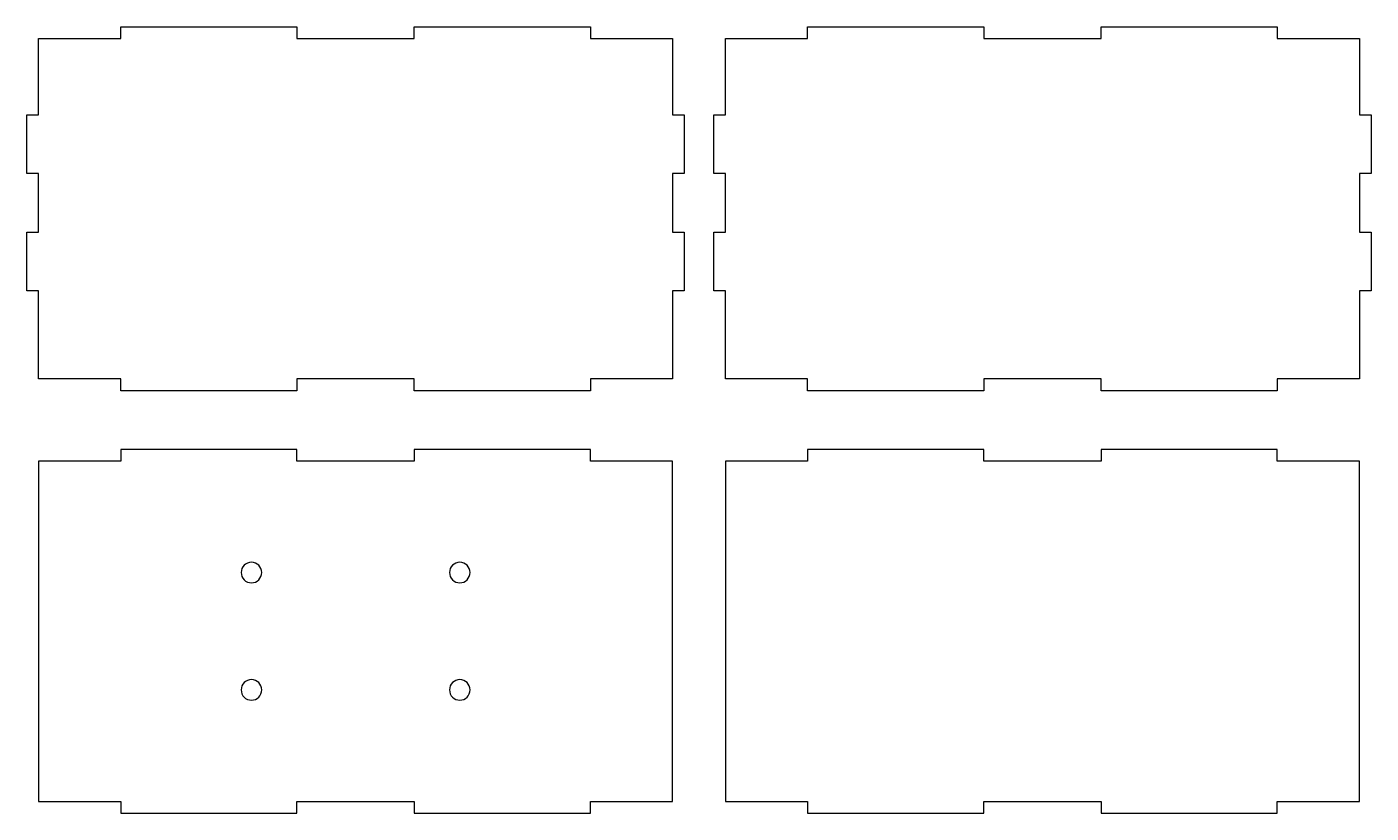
# Model space of a CAD drawing. Header units: millimetres. Extents: x 204 to 433, y -144 to -10.
import ezdxf

# ---------------------------------------------------------------- set-up
doc = ezdxf.new("R2010")
doc.units = ezdxf.units.MM
doc.header["$MEASUREMENT"] = 0
doc.layers.add('Layer 1', color=7, linetype='Continuous', lineweight=0)

msp = doc.modelspace()

# ---------------------------------------------------------------- linework, layer by layer
at = {"layer": 'Layer 1', "color": 240, "lineweight": 25, "true_color": 0xed2224}
for points in [[(314, -34.98), (314, -44.99), (316, -44.99), (316, -54.98), (314, -54.98), (314, -70), (300, -70), (300, -72), (270, -72), (270, -70), (250, -70), (250, -72), (220, -72), (220, -70), (206, -70), (206, -54.98), (204, -54.98), (204, -44.99), (206, -44.99), (206, -34.98), (204, -34.98), (204, -24.98), (206, -24.98), (206, -12), (220, -12), (220, -10), (250, -10), (250, -12), (270, -12), (270, -10), (300, -10), (300, -12), (314, -12), (314, -24.98), (316, -24.98), (316, -34.98)], [(431, -34.98), (431, -44.98), (433, -44.98), (433, -54.98), (431, -54.98), (431, -70), (417, -70), (417, -72), (387, -72), (387, -70), (367, -70), (367, -72), (337, -72), (337, -70), (323, -70), (323, -54.98), (321, -54.98), (321, -44.98), (323, -44.98), (323, -34.98), (321, -34.98), (321, -24.98), (323, -24.98), (323, -12), (337, -12), (337, -10), (367, -10), (367, -12), (387, -12), (387, -10), (417, -10), (417, -12), (431, -12), (431, -24.98), (433, -24.98), (433, -34.98)]]:
    msp.add_lwpolyline(points, close=True, dxfattribs=at)
for points, knots in [([(314, -142), (314, -142), (300, -142), (300, -142), (300, -142), (300, -144), (300, -144), (300, -144), (270, -144), (270, -144), (270, -144), (270, -142), (270, -142), (270, -142), (250, -142), (250, -142), (250, -142), (250, -144), (250, -144), (250, -144), (220, -144), (220, -144), (220, -144), (220, -142), (220, -142), (220, -142), (206, -142), (206, -142), (206, -122.67), (206, -103.33), (206, -84), (206, -84), (220, -84), (220, -84), (220, -84), (220, -82), (220, -82), (220, -82), (250, -82), (250, -82), (250, -82), (250, -84), (250, -84), (250, -84), (270, -84), (270, -84), (270, -84), (270, -82), (270, -82), (270, -82), (300, -82), (300, -82), (300, -82), (300, -84), (300, -84), (300, -84), (314, -84), (314, -84), (314, -103.33), (314, -122.67), (314, -142)], [0, 0, 0, 0, 1, 1, 1, 2, 2, 2, 3, 3, 3, 4, 4, 4, 5, 5, 5, 6, 6, 6, 7, 7, 7, 8, 8, 8, 9, 9, 9, 10, 10, 10, 11, 11, 11, 12, 12, 12, 13, 13, 13, 14, 14, 14, 15, 15, 15, 16, 16, 16, 17, 17, 17, 18, 18, 18, 19, 19, 19, 20, 20, 20, 20]), ([(431, -142), (431, -142), (417, -142), (417, -142), (417, -142), (417, -144), (417, -144), (417, -144), (387, -144), (387, -144), (387, -144), (387, -142), (387, -142), (387, -142), (367, -142), (367, -142), (367, -142), (367, -144), (367, -144), (367, -144), (337, -144), (337, -144), (337, -144), (337, -142), (337, -142), (337, -142), (323, -142), (323, -142), (323, -122.67), (323, -103.33), (323, -84), (323, -84), (337, -84), (337, -84), (337, -84), (337, -82), (337, -82), (337, -82), (367, -82), (367, -82), (367, -82), (367, -84), (367, -84), (367, -84), (387, -84), (387, -84), (387, -84), (387, -82), (387, -82), (387, -82), (417, -82), (417, -82), (417, -82), (417, -84), (417, -84), (417, -84), (431, -84), (431, -84), (431, -103.33), (431, -122.67), (431, -142)], [0, 0, 0, 0, 1, 1, 1, 2, 2, 2, 3, 3, 3, 4, 4, 4, 5, 5, 5, 6, 6, 6, 7, 7, 7, 8, 8, 8, 9, 9, 9, 10, 10, 10, 11, 11, 11, 12, 12, 12, 13, 13, 13, 14, 14, 14, 15, 15, 15, 16, 16, 16, 17, 17, 17, 18, 18, 18, 19, 19, 19, 20, 20, 20, 20]), ([(242.25, -104.75), (242.25, -104.75), (242.25, -104.75), (242.25, -104.75), (241.28, -104.75), (240.5, -103.97), (240.5, -103), (240.5, -103), (240.5, -103), (240.5, -103), (240.5, -102.03), (241.28, -101.25), (242.25, -101.25), (242.25, -101.25), (242.25, -101.25), (242.25, -101.25), (243.22, -101.25), (244, -102.03), (244, -103), (244, -103), (244, -103), (244, -103), (244, -103.97), (243.22, -104.75), (242.25, -104.75)], [0, 0, 0, 0, 1, 1, 1, 2, 2, 2, 3, 3, 3, 4, 4, 4, 5, 5, 5, 6, 6, 6, 7, 7, 7, 8, 8, 8, 8]), ([(242.25, -104.75), (242.25, -104.75), (242.25, -104.75), (242.25, -104.75), (241.28, -104.75), (240.5, -103.97), (240.5, -103), (240.5, -103), (240.5, -103), (240.5, -103), (240.5, -102.03), (241.28, -101.25), (242.25, -101.25), (242.25, -101.25), (242.25, -101.25), (242.25, -101.25), (243.22, -101.25), (244, -102.03), (244, -103), (244, -103), (244, -103), (244, -103), (244, -103.97), (243.22, -104.75), (242.25, -104.75)], [0, 0, 0, 0, 1, 1, 1, 2, 2, 2, 3, 3, 3, 4, 4, 4, 5, 5, 5, 6, 6, 6, 7, 7, 7, 8, 8, 8, 8]), ([(277.75, -104.75), (277.75, -104.75), (277.75, -104.75), (277.75, -104.75), (276.78, -104.75), (276, -103.97), (276, -103), (276, -103), (276, -103), (276, -103), (276, -102.03), (276.78, -101.25), (277.75, -101.25), (277.75, -101.25), (277.75, -101.25), (277.75, -101.25), (278.72, -101.25), (279.5, -102.03), (279.5, -103), (279.5, -103), (279.5, -103), (279.5, -103), (279.5, -103.97), (278.72, -104.75), (277.75, -104.75)], [0, 0, 0, 0, 1, 1, 1, 2, 2, 2, 3, 3, 3, 4, 4, 4, 5, 5, 5, 6, 6, 6, 7, 7, 7, 8, 8, 8, 8]), ([(277.75, -104.75), (277.75, -104.75), (277.75, -104.75), (277.75, -104.75), (276.78, -104.75), (276, -103.97), (276, -103), (276, -103), (276, -103), (276, -103), (276, -102.03), (276.78, -101.25), (277.75, -101.25), (277.75, -101.25), (277.75, -101.25), (277.75, -101.25), (278.72, -101.25), (279.5, -102.03), (279.5, -103), (279.5, -103), (279.5, -103), (279.5, -103), (279.5, -103.97), (278.72, -104.75), (277.75, -104.75)], [0, 0, 0, 0, 1, 1, 1, 2, 2, 2, 3, 3, 3, 4, 4, 4, 5, 5, 5, 6, 6, 6, 7, 7, 7, 8, 8, 8, 8]), ([(242.25, -124.75), (242.25, -124.75), (242.25, -124.75), (242.25, -124.75), (241.28, -124.75), (240.5, -123.97), (240.5, -123), (240.5, -123), (240.5, -123), (240.5, -123), (240.5, -122.03), (241.28, -121.25), (242.25, -121.25), (242.25, -121.25), (242.25, -121.25), (242.25, -121.25), (243.22, -121.25), (244, -122.03), (244, -123), (244, -123), (244, -123), (244, -123), (244, -123.97), (243.22, -124.75), (242.25, -124.75)], [0, 0, 0, 0, 1, 1, 1, 2, 2, 2, 3, 3, 3, 4, 4, 4, 5, 5, 5, 6, 6, 6, 7, 7, 7, 8, 8, 8, 8]), ([(242.25, -124.75), (242.25, -124.75), (242.25, -124.75), (242.25, -124.75), (241.28, -124.75), (240.5, -123.97), (240.5, -123), (240.5, -123), (240.5, -123), (240.5, -123), (240.5, -122.03), (241.28, -121.25), (242.25, -121.25), (242.25, -121.25), (242.25, -121.25), (242.25, -121.25), (243.22, -121.25), (244, -122.03), (244, -123), (244, -123), (244, -123), (244, -123), (244, -123.97), (243.22, -124.75), (242.25, -124.75)], [0, 0, 0, 0, 1, 1, 1, 2, 2, 2, 3, 3, 3, 4, 4, 4, 5, 5, 5, 6, 6, 6, 7, 7, 7, 8, 8, 8, 8]), ([(277.75, -124.75), (277.75, -124.75), (277.75, -124.75), (277.75, -124.75), (276.78, -124.75), (276, -123.97), (276, -123), (276, -123), (276, -123), (276, -123), (276, -122.03), (276.78, -121.25), (277.75, -121.25), (277.75, -121.25), (277.75, -121.25), (277.75, -121.25), (278.72, -121.25), (279.5, -122.03), (279.5, -123), (279.5, -123), (279.5, -123), (279.5, -123), (279.5, -123.97), (278.72, -124.75), (277.75, -124.75)], [0, 0, 0, 0, 1, 1, 1, 2, 2, 2, 3, 3, 3, 4, 4, 4, 5, 5, 5, 6, 6, 6, 7, 7, 7, 8, 8, 8, 8]), ([(277.75, -124.75), (277.75, -124.75), (277.75, -124.75), (277.75, -124.75), (276.78, -124.75), (276, -123.97), (276, -123), (276, -123), (276, -123), (276, -123), (276, -122.03), (276.78, -121.25), (277.75, -121.25), (277.75, -121.25), (277.75, -121.25), (277.75, -121.25), (278.72, -121.25), (279.5, -122.03), (279.5, -123), (279.5, -123), (279.5, -123), (279.5, -123), (279.5, -123.97), (278.72, -124.75), (277.75, -124.75)], [0, 0, 0, 0, 1, 1, 1, 2, 2, 2, 3, 3, 3, 4, 4, 4, 5, 5, 5, 6, 6, 6, 7, 7, 7, 8, 8, 8, 8])]:
    msp.add_open_spline(points, degree=3, knots=knots, dxfattribs=at)

doc.saveas('drawing.dxf')
